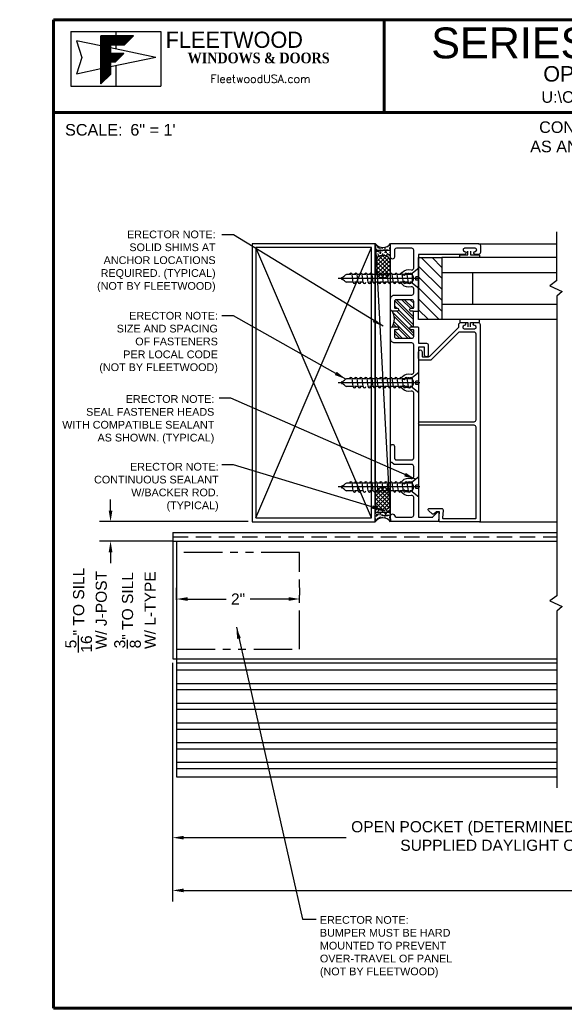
# Model space of a CAD drawing. Extents: x 8.9 to 30.5, y 29.9 to 45.9.
# Drawn here: x 8.93 to 17.77, y 29.85 to 45.85 of the extents above; entities that cross this region are included whole.
import ezdxf
from ezdxf.enums import TextEntityAlignment as Align

# ---------------------------------------------------------------- set-up
doc = ezdxf.new("R2010")
doc.units = 0
doc.header["$MEASUREMENT"] = 0
doc.linetypes.add('HIDDEN', pattern=[0.375, 0.25, -0.125])
doc.linetypes.add('PHANTOM2', pattern=[1.25, 0.625, -0.125, 0.125, -0.125, 0.125, -0.125])
doc.layers.get('0').update_dxf_attribs({"linetype": 'CONTINUOUS'})
doc.layers.get('DEFPOINTS').update_dxf_attribs({"linetype": 'CONTINUOUS'})
for name, color, linetype in [('DIM', 4, 'CONTINUOUS'), ('FRAME', 1, 'CONTINUOUS'), ('GASKET', 1, 'CONTINUOUS'), ('GLASS', 5, 'CONTINUOUS'), ('HATCH', 7, 'CONTINUOUS'), ('HATCH1', 4, 'CONTINUOUS'), ('MISC', 9, 'CONTINUOUS'), ('POCKET-CLOSER', 1, 'CONTINUOUS'), ('SEAL', 7, 'CONTINUOUS'), ('SEALANT', 1, 'CONTINUOUS'), ('SETTING BLOCKS', 4, 'CONTINUOUS'), ('SILL-PAN', 7, 'CONTINUOUS'), ('TEXT', 7, 'CONTINUOUS'), ('WALL CONDITION', 7, 'CONTINUOUS')]:
    doc.layers.add(name, color=color, linetype=linetype)
doc.styles.add('ARCH', font='archstyl.shx')
doc.styles.add('ARIAL', font='arialbd.ttf')
doc.styles.get("Standard").update_dxf_attribs({"font": 'arial.ttf'})
doc.dimstyles.new('ARROW', dxfattribs={"dimtxt": 0.125, "dimasz": 0.1875, "dimexe": 0.125, "dimexo": 0.125, "dimgap": 0.0625, "dimtad": 0, "dimtih": 1, "dimtoh": 1, "dimdec": 4, "dimzin": 11, "dimdsep": 46, "dimlunit": 5, "dimtxsty": 'ARCH', "dimcen": 0.09375, "dimclrd": 256, "dimclre": 256, "dimclrt": 256, "dimadec": 4, "dimazin": 0, "dimtfac": 1, "dimtdec": 4, "dimtmove": 2, "dimatfit": 3, "dimfxl": 0, "dimtolj": 1, "dimtzin": 0, "dimarcsym": 0})
doc.dimstyles.new('FULL SCALE', dxfattribs={"dimtxt": 0.18, "dimasz": 0.18, "dimexe": 0.18, "dimexo": 0.0625, "dimgap": 0.09, "dimtad": 0, "dimdec": 4, "dimzin": 0, "dimdsep": 46, "dimlunit": 4, "dimtxsty": 'Standard', "dimcen": 0.09, "dimadec": 0, "dimazin": 0, "dimtfac": 1, "dimtdec": 4, "dimtofl": 0, "dimtmove": 0, "dimatfit": 3, "dimfxl": 0, "dimtolj": 1, "dimtzin": 0, "dimarcsym": 0})
doc.dimstyles.get("Standard").update_dxf_attribs({"dimtxt": 0.18, "dimasz": 0.18, "dimexe": 0.18, "dimexo": 0.0625, "dimgap": 0.09, "dimtad": 0, "dimtih": 1, "dimtoh": 1, "dimdec": 4, "dimzin": 0, "dimdsep": 46, "dimtxsty": 'Standard', "dimcen": 0.09, "dimadec": 0, "dimazin": 0, "dimtfac": 1, "dimtdec": 4, "dimtofl": 0, "dimtmove": 0, "dimatfit": 3, "dimfxl": 0, "dimtolj": 1, "dimtzin": 0, "dimarcsym": 0})

# ---------------------------------------------------------------- blocks, each defined once
blk = doc.blocks.new('3801 1 INCH GLASS STOP')
blk.add_lwpolyline([(2.741, 0.327, -0.414214), (2.769, 0.299, -0.414214), (2.741, 0.271), (2.669, 0.271, 0.414214), (2.659, 0.261), (2.659, 0.167, 0.198912), (2.668, 0.145), (3.128, -0.315, 0.198912), (3.15, -0.324), (3.183, -0.324, -0.414214), (3.214, -0.355), (3.214, -0.408, -0.414214), (3.189, -0.433, -0.399638), (3.164, -0.41, 0.400364), (3.139, -0.386, 0.414214), (3.114, -0.411), (3.114, -0.581, 0.414214), (3.139, -0.606), (3.139, -0.606, 0.399638), (3.164, -0.582, -0.399638), (3.189, -0.558, -0.414214), (3.214, -0.583), (3.214, -0.637, -0.414214), (3.183, -0.668), (-0.001, -0.668, -0.414214), (-0.011, -0.658), (-0.011, -0.01, -0.440011), (0, 0), (0.149, -0.013), (0.149, 0.04), (0.115, 0.074, -0.395486), (0.114, 0.102), (0.17, 0.165, -0.691708), (0.205, 0.152), (0.205, -0.04, -0.440011), (0.171, -0.071), (0.05, -0.061, 0.440011), (0.039, -0.071), (0.039, -0.593, 0.414214), (0.049, -0.603), (1.52, -0.603, 0.414214), (1.551, -0.572), (1.551, 0.299, -0.414214), (1.579, 0.327, -0.414214), (1.607, 0.299), (1.607, -0.572, 0.414214), (1.638, -0.603), (3.027, -0.603, 0.414214), (3.058, -0.572), (3.058, -0.337, 0.198912), (3.049, -0.315), (2.612, 0.122, -0.198912), (2.603, 0.144), (2.603, 0.296, -0.414214), (2.634, 0.327)], format="xyb", close=True)
blk = doc.blocks.new('3805 BLOCK FRAME')
h = blk.add_hatch()
h.set_pattern_fill('ANSI32', color=256, scale=0.25, style=0)
h.set_pattern_definition([(45, (-4.16348, -5.189), (-0.0662913, 0.0662913), []), (45, (-4.11928, -5.189), (-0.0662913, 0.0662913), [])])
h.paths.add_polyline_path([(-0.819, 1.361, 0.414214), (-0.85, 1.392), (-0.946, 1.392, 0.414214), (-0.956, 1.382), (-0.956, 1.351, -0.414214), (-0.98, 1.326, -0.414214), (-1.005, 1.351), (-1.005, 1.423, -0.235384), (-1.256, 1.423), (-1.256, 1.351, -0.414214), (-1.282, 1.326, -0.414214), (-1.306, 1.351), (-1.306, 1.382, 0.414214), (-1.316, 1.392), (-1.413, 1.392, 0.414214), (-1.444, 1.361), (-1.444, 1.111, 0.414214), (-1.413, 1.08), (-1.316, 1.08, 0.414214), (-1.306, 1.09), (-1.306, 1.121, -0.414214), (-1.282, 1.146, -0.414214), (-1.256, 1.121), (-1.256, 1.09), (-1.005, 1.09), (-1.005, 1.121, -0.414214), (-0.98, 1.146, -0.414214), (-0.956, 1.121), (-0.956, 1.09, 0.414214), (-0.946, 1.08), (-0.85, 1.08, 0.414214), (-0.819, 1.111)])
for q in [(-1.256, 1.09), (-1.005, 1.015)]:
    blk.add_line((-1.005, 1.09), q)
blk.add_lwpolyline([(-3.452, 1.454), (-3.193, 1.454, -0.414214), (-3.162, 1.423, -0.414214), (-3.193, 1.392), (-3.381, 1.392, 0.414214), (-3.412, 1.361), (-3.412, 1.111, 0.414214), (-3.381, 1.08), (-2.329, 1.08, 0.5024), (-2.299, 1.12, -0.280293), (-2.262, 1.264, -0.498955), (-2.213, 1.256, -0.334263), (-2.219, 1.219, 2.470836), (-2.106, 1.219, -0.334263), (-2.112, 1.256, -0.498955), (-2.063, 1.264, -0.280293), (-2.026, 1.12, 0.5024), (-1.996, 1.08), (-1.549, 1.08, 0.414214), (-1.518, 1.111), (-1.518, 1.392, -0.414214), (-1.456, 1.454), (-1.287, 1.454, -0.414214), (-1.256, 1.423), (-1.256, 1.351, -0.414214), (-1.282, 1.326, -0.414214), (-1.306, 1.351), (-1.306, 1.382, 0.414214), (-1.316, 1.392), (-1.413, 1.392, 0.414214), (-1.444, 1.361), (-1.444, 1.111, 0.414214), (-1.413, 1.08), (-1.316, 1.08, 0.414214), (-1.306, 1.09), (-1.306, 1.121, -0.414214), (-1.282, 1.146, -0.414214), (-1.256, 1.121), (-1.256, 1.09), (-1.256, 1.015), (-1.271, 1), (-1.524, 1), (-1.524, 0.875, -0.414214), (-1.556, 0.844), (-1.711, 0.844, -0.414214), (-1.742, 0.875, -0.414214), (-1.711, 0.906), (-1.586, 0.906), (-1.586, 1), (-4.338, 1), (-4.338, 0.776, 0.198912), (-4.335, 0.769), (-4.255, 0.69, -0.668179), (-4.263, 0.673), (-4.403, 0.673, -0.414214), (-4.412, 0.683), (-4.412, 1.444, -0.414214), (-4.403, 1.454), (-4.319, 1.454, -0.414214), (-4.287, 1.423, -0.358249), (-4.312, 1.393, 0.358249), (-4.338, 1.362), (-4.338, 1.111, 0.414214), (-4.306, 1.08), (-4.017, 1.08, 0.5024), (-3.987, 1.12, -0.280293), (-3.95, 1.264, -0.498955), (-3.901, 1.256), (-3.901, 1.256, -0.334263), (-3.907, 1.219, 2.470836), (-3.794, 1.219, -0.334263), (-3.8, 1.256), (-3.8, 1.256, -0.498955), (-3.751, 1.264, -0.280293), (-3.714, 1.12, 0.5024), (-3.684, 1.08), (-3.518, 1.08, 0.414214), (-3.487, 1.111), (-3.487, 1.399), (-3.452, 1.434)], format="xyb", close=True)
blk.add_lwpolyline([(-1.005, 1.09), (-1.005, 1.121, -0.414214), (-0.98, 1.146, -0.414214), (-0.956, 1.121), (-0.956, 1.09, 0.414214), (-0.946, 1.08), (-0.85, 1.08, 0.414214), (-0.819, 1.111), (-0.819, 1.361, 0.414214), (-0.85, 1.392), (-0.946, 1.392, 0.414214), (-0.956, 1.382), (-0.956, 1.351, -0.414214), (-0.98, 1.326), (-0.98, 1.326, -0.414214), (-1.005, 1.351), (-1.005, 1.423, -0.414214), (-0.975, 1.454), (-0.806, 1.454, -0.414214), (-0.744, 1.392), (-0.744, 1.111, 0.414214), (-0.712, 1.08), (-0.641, 1.08, 0.5024), (-0.611, 1.12, -0.280293), (-0.574, 1.264, -0.498955), (-0.525, 1.256), (-0.525, 1.256, -0.334263), (-0.531, 1.219, 2.470836), (-0.418, 1.219, -0.334263), (-0.424, 1.256, -0.498955), (-0.375, 1.264, -0.280293), (-0.338, 1.12, 0.5024), (-0.308, 1.08), (-0.018, 1.08, 0.414214), (0.013, 1.111), (0.013, 1.361, 0.414214), (-0.018, 1.392), (-0.131, 1.392, -0.414214), (-0.162, 1.423, -0.414214), (-0.131, 1.454), (0.088, 1.454), (0.088, 0.031, -0.414214), (0.056, 0), (-0.056, 0, -0.414214), (-0.087, 0.031), (-0.087, 0.083, -0.414214), (-0.062, 0.107), (-0.062, 0.107, -0.399638), (-0.038, 0.084, 0.399638), (-0.013, 0.06), (-0.013, 0.06, 0.414214), (0.013, 0.085), (0.013, 0.255, 0.414214), (-0.013, 0.28), (-0.013, 0.28, 0.399638), (-0.038, 0.256, -0.399638), (-0.062, 0.232, -0.414214), (-0.087, 0.257), (-0.087, 0.309), (-0.087, 1), (-0.99, 1), (-1.005, 1.015)], format="xyb")
blk.add_arc((-1.131, 1.675), 0.281, 243.5092, 296.4908)
blk = doc.blocks.new('Flat_HD_#8x1p25')
at = {"linetype": 'Continuous'}
for p, q in [((5.13, 5.466), (5.062, 5.466)), ((5.169, 5.341), (5.151, 5.47)), ((5.211, 5.466), (5.151, 5.466)), ((5.251, 5.341), (5.232, 5.47)), ((5.293, 5.466), (5.232, 5.466)), ((5.332, 5.341), (5.313, 5.47)), ((5.374, 5.466), (5.314, 5.466)), ((5.413, 5.341), (5.395, 5.47)), ((5.455, 5.466), (5.395, 5.466)), ((5.495, 5.341), (5.476, 5.47)), ((5.537, 5.466), (5.476, 5.466)), ((5.576, 5.341), (5.557, 5.47)), ((5.618, 5.466), (5.558, 5.466)), ((5.658, 5.341), (5.639, 5.47)), ((5.699, 5.466), (5.639, 5.466)), ((5.739, 5.341), (5.72, 5.47)), ((5.781, 5.466), (5.72, 5.466)), ((5.82, 5.341), (5.802, 5.47)), ((5.862, 5.466), (5.802, 5.466)), ((5.902, 5.341), (5.883, 5.47)), ((5.943, 5.466), (5.883, 5.466)), ((5.983, 5.341), (5.964, 5.47)), ((6.025, 5.466), (5.965, 5.466)), ((6.064, 5.341), (6.046, 5.47)), ((6.106, 5.466), (6.046, 5.466)), ((6.13, 5.449), (6.127, 5.47)), ((6.13, 5.466), (6.127, 5.466)), ((4.98, 5.411), (4.98, 5.399)), ((5.169, 5.344), (5.062, 5.344)), ((5.25, 5.344), (5.19, 5.344)), ((5.332, 5.344), (5.272, 5.344)), ((5.494, 5.344), (5.434, 5.344)), ((5.576, 5.344), (5.516, 5.344)), ((5.657, 5.344), (5.597, 5.344)), ((5.738, 5.344), (5.678, 5.344)), ((5.82, 5.344), (5.76, 5.344)), ((5.901, 5.344), (5.841, 5.344)), ((5.982, 5.344), (5.922, 5.344)), ((6.064, 5.344), (6.004, 5.344)), ((6.13, 5.344), (6.085, 5.344))]:
    blk.add_line(p, q, dxfattribs=at)
for p, q in [((6.23, 5.571), (6.13, 5.487)), ((6.13, 5.323), (6.13, 5.487)), ((6.23, 5.432), (6.23, 5.571)), ((6.247, 5.405), (4.926, 5.405)), ((6.23, 5.239), (6.13, 5.323)), ((6.185, 5.378), (6.185, 5.432)), ((6.23, 5.432), (6.185, 5.432)), ((6.23, 5.378), (6.185, 5.378)), ((6.23, 5.239), (6.23, 5.378))]:
    blk.add_line(p, q)
for centre, radius, start, end in [((4.94, 5.542), 0.131, 290.7051, 318.8501), ((5.062, 5.436), 0.03, 90, 138.8501), ((5.13, 5.466), 0.0211, 0, 180), ((5.13, 5.466), 0.0211, 0, 180), ((5.211, 5.466), 0.0211, 0, 180), ((5.293, 5.466), 0.0211, 0, 180), ((5.293, 5.466), 0.0211, 0, 180), ((5.374, 5.466), 0.0211, 0, 180), ((5.374, 5.466), 0.0211, 0, 180), ((5.455, 5.466), 0.0211, 0, 180), ((5.537, 5.466), 0.0211, 0, 180), ((5.537, 5.466), 0.0211, 0, 180), ((5.618, 5.466), 0.0211, 0, 180), ((5.618, 5.466), 0.0211, 0, 180), ((5.699, 5.466), 0.0211, 0, 180), ((5.781, 5.466), 0.0211, 0, 180), ((5.862, 5.466), 0.0211, 0, 180), ((5.862, 5.466), 0.0211, 0, 180), ((5.943, 5.466), 0.0211, 0, 180), ((6.025, 5.466), 0.0211, 0, 180), ((6.025, 5.466), 0.0211, 0, 180), ((6.106, 5.466), 0.0211, 0, 180), ((6.106, 5.466), 0.0211, 0, 180), ((4.988, 5.411), 0.00861, 101.7651, 180), ((4.988, 5.399), 0.00861, 180, 258.2349), ((4.94, 5.268), 0.131, 41.1499, 69.2949), ((5.062, 5.374), 0.03, 221.1499, 270), ((5.19, 5.344), 0.0211, 180, 0), ((5.272, 5.344), 0.0211, 180, 0), ((5.353, 5.344), 0.0211, 180, 0), ((5.434, 5.344), 0.0211, 180, 0), ((5.516, 5.344), 0.0211, 180, 0), ((5.597, 5.344), 0.0211, 180, 0), ((5.678, 5.344), 0.0211, 180, 0), ((5.76, 5.344), 0.0211, 180, 0), ((5.841, 5.344), 0.0211, 180, 0), ((5.922, 5.344), 0.0211, 180, 0), ((6.004, 5.344), 0.0211, 180, 0), ((6.085, 5.344), 0.0211, 180, 0)]:
    blk.add_arc(centre, radius, start, end, dxfattribs=at)
blk = doc.blocks.new('CONCEPT LTB')
h = blk.add_hatch()
h.set_pattern_fill('ANSI37', color=151, scale=0.06, style=0)
h.paths.add_polyline_path([(0.6489, 7.8696), (0.3847, 7.8696), (0.3847, 7.481), (0.4609, 7.5572), (0.4609, 7.6589), (0.5031, 7.6589), (0.571, 7.7268), (0.4609, 7.7268), (0.4609, 7.797), (0.5763, 7.797)])
at = {"lineweight": 60}
for p, q in [((0, 0), (0, 8)), ((0, 8), (10.5, 8)), ((2.6788, 7.25), (2.6788, 8)), ((8.312, 8), (8.312, 7.25)), ((10.5, 8), (10.5, 0.5)), ((8.312, 7.625), (10.5, 7.625)), ((8.312, 7.625), (10.5, 7.625)), ((0, 7.25), (10.5, 7.25)), ((10.5, 0.5), (8.25, 0.5)), ((8.25, 0.5), (8.25, 0)), ((8.25, 0), (0, 0))]:
    blk.add_line(p, q, dxfattribs=at)
at = {"color": 151}
for p, q in [((0.1403, 7.9042), (0.1403, 7.4616)), ((0.1403, 7.9042), (0.8681, 7.9042)), ((0.5042, 7.9042), (0.5042, 7.8696)), ((0.8681, 7.9042), (0.8681, 7.4616)), ((0.5042, 7.797), (0.5042, 7.7636)), ((0.5042, 7.6272), (0.5042, 7.4616)), ((0.1403, 7.4616), (0.8681, 7.4616))]:
    blk.add_line(p, q, dxfattribs=at)
at = {"color": 1}
for p, q in [((0.185, 7.8306), (0.2299, 7.6954)), ((0.3847, 7.7887), (0.185, 7.8306)), ((0.8283, 7.6954), (0.4609, 7.7726)), ((0.2299, 7.6954), (0.185, 7.56)), ((0.8283, 7.6954), (0.4609, 7.6181)), ((0.3847, 7.6021), (0.185, 7.56))]:
    blk.add_line(p, q, dxfattribs=at)
at = {"color": 151}
blk.add_lwpolyline([(0.4609, 7.5572), (0.4609, 7.6589), (0.5031, 7.6589), (0.4609, 7.6589), (0.4609, 7.5572), (0.3847, 7.481), (0.3847, 7.8696), (0.6489, 7.8696), (0.5763, 7.797), (0.4609, 7.797), (0.4609, 7.7268), (0.571, 7.7268), (0.4609, 7.7268), (0.4609, 7.797), (0.5763, 7.797), (0.6489, 7.8696), (0.3847, 7.8696), (0.3847, 7.481), (0.4609, 7.5572), (0.4609, 7.6589), (0.5031, 7.6589), (0.571, 7.7268), (0.4609, 7.7268), (0.4609, 7.797), (0.5763, 7.797), (0.6489, 7.8696), (0.3847, 7.8696), (0.3847, 7.481)], close=True, dxfattribs=at)
for s, p in [('DWG NO.:', (8.3745, 7.7687)), ('DATE:', (8.3745, 7.3937)), ('SCALE:', (0.0937, 7.0625))]:
    blk.add_text(s, height=0.09375).set_placement(p)
at = {"attachment_point": 1}
for s, insert, char_height, width in [('{\\fBankGothic Md BT|b0|i0|c0|p34;FLEETWOOD}', (0.9089, 7.9041), 0.131236, 7.008284), ('{\\fGaramond|b1|i0|c0|p18;WINDOWS & DOORS}', (1.0864, 7.7342), 0.086079, 1.33618), ('{\\Fromant.shx|c0;FleetwoodUSA.com}', (1.2715, 7.5547), 0.065191, 0.987425)]:
    blk.add_mtext(s, dxfattribs=dict(at, insert=insert, char_height=char_height, width=width))
for tag, height, p in [('PRODUCT', 0.25, (5.4954, 7.8125)), ('TYPE1', 0.125, (5.4954, 7.5625)), ('FILEPATH', 0.0938, (5.4954, 7.375)), ('PRODUCT', 0.25, (9.375, 0.25))]:
    blk.add_attdef(tag, text='', height=height).set_placement(p, align=Align.MIDDLE_CENTER)
for tag, p in [('DWG_NO.', (9.0394, 7.7687)), ('DATE', (8.8002, 7.3937)), ('SCALE', (0.5859, 7.0625))]:
    blk.add_attdef(tag, p, '', height=0.0938)
blk = doc.blocks.new('*D70')
at = {"color": 0, "lineweight": -2}
for p, q in [((11.471, 36.462), (11.471, 36.658)), ((13.466, 36.54), (13.466, 36.658)), ((11.651, 36.478), (12.273, 36.478)), ((13.286, 36.478), (12.663, 36.478))]:
    blk.add_line(p, q, dxfattribs=at)
at = {"color": 0}
for points in [[(11.651, 36.508), (11.651, 36.448), (11.471, 36.478)], [(13.286, 36.508), (13.286, 36.448), (13.466, 36.478)]]:
    blk.add_solid(points, dxfattribs=at)
at = {"layer": 'DEFPOINTS', "color": 0}
for p in [(11.471, 36.4), (13.466, 36.478), (13.466, 36.478)]:
    blk.add_point(p, dxfattribs=at)
at = {"color": 0, "insert": (12.468, 36.478), "char_height": 0.18, "attachment_point": 5}
blk.add_mtext('\\A1;2"', dxfattribs=at)
blk = doc.blocks.new('*D73')
at = {"color": 0, "lineweight": -2}
for p, q in [((11.408, 35.446), (11.408, 31.581)), ((29.482, 35.446), (29.482, 31.581)), ((11.588, 31.761), (19.202, 31.761)), ((29.302, 31.761), (21.689, 31.761))]:
    blk.add_line(p, q, dxfattribs=at)
at = {"color": 0}
for points in [[(11.588, 31.791), (11.588, 31.731), (11.408, 31.761)], [(29.302, 31.791), (29.302, 31.731), (29.482, 31.761)]]:
    blk.add_solid(points, dxfattribs=at)
at = {"layer": 'DEFPOINTS', "color": 0}
for p in [(11.408, 35.508), (29.482, 35.508), (11.408, 31.761)]:
    blk.add_point(p, dxfattribs=at)
at = {"color": 0, "insert": (20.445, 31.761), "char_height": 0.18, "attachment_point": 5}
blk.add_mtext('\\A1;NET FRAME WIDTH', dxfattribs=at)
blk = doc.blocks.new('*D74')
at = {"color": 0, "lineweight": -2}
for p, q in [((22.738, 37.667), (22.738, 32.435)), ((11.408, 35.446), (11.408, 32.435)), ((11.588, 32.615), (14.217, 32.615)), ((22.558, 32.615), (19.929, 32.615))]:
    blk.add_line(p, q, dxfattribs=at)
at = {"color": 0}
for points in [[(11.588, 32.645), (11.588, 32.585), (11.408, 32.615)], [(22.558, 32.645), (22.558, 32.585), (22.738, 32.615)]]:
    blk.add_solid(points, dxfattribs=at)
at = {"layer": 'DEFPOINTS', "color": 0}
for p in [(22.738, 37.73), (11.408, 35.508), (11.408, 32.615)]:
    blk.add_point(p, dxfattribs=at)
at = {"color": 0, "insert": (17.073, 32.615), "char_height": 0.18, "attachment_point": 5}
blk.add_mtext('\\A1;OPEN POCKET (DETERMINED BY CUSTOMER\\PSUPPLIED DAYLIGHT OPENING )', dxfattribs=at)
blk = doc.blocks.new('*D75')
at = {"color": 0, "lineweight": -2}
for p, q in [((10.402, 37.91), (10.402, 38.09)), ((12.632, 37.73), (10.222, 37.73)), ((11.408, 37.416), (10.222, 37.416)), ((10.402, 37.236), (10.402, 37.056))]:
    blk.add_line(p, q, dxfattribs=at)
at = {"color": 0}
for points in [[(10.372, 37.91), (10.432, 37.91), (10.402, 37.73)], [(10.372, 37.236), (10.432, 37.236), (10.402, 37.416)]]:
    blk.add_solid(points, dxfattribs=at)
at = {"layer": 'DEFPOINTS', "color": 0}
for p in [(12.695, 37.73), (10.402, 37.416), (11.471, 37.416)]:
    blk.add_point(p, dxfattribs=at)
at = {"color": 0, "insert": (10.402, 36.297), "char_height": 0.18, "attachment_point": 5, "rotation": 90}
blk.add_mtext('\\A1;{\\H1.000000x;\\S5/16;}" TO SILL\\PW/ J-POST\\P\\S3/8;" TO SILL\\PW/ L-TYPE', dxfattribs=at)

msp = doc.modelspace()

# ---------------------------------------------------------------- hatches: boundary and pattern name
at = {"layer": 'DIM', "linetype": 'Continuous'}
h = msp.add_hatch(dxfattribs=at)
h.set_pattern_fill('AR-SAND', color=256, scale=0.03, style=0)
h.set_pattern_definition([(217.5, (11.826287, 89.962947), (0.0018898, -0.057804713), [0, -0.0456, 0, -0.051, 0, -0.04875]), (187.5, (11.82629, 89.96295), (-0.0530933, -0.08466438), [0, -0.0246, 0, -0.0411, 0, -0.01575]), (147.5, (11.863187, 89.962947), (-0.093424256, -0.00016977), [0, -0.015, 0, -0.054, 0, -0.0705]), (137.5, (11.86319, 89.96295), (-0.0901838, -0.02633027), [0, -0.0075, 0, -0.0354, 0, -0.0405])])
h.paths.add_polyline_path([(14.93962, 41.91775), (14.93962, 42.22975, -0.496), (14.68962, 42.22975), (14.68962, 41.91775, -1)])
h = msp.add_hatch(dxfattribs=at)
h.set_pattern_fill('AR-SAND', color=256, scale=0.03, style=0)
h.set_pattern_definition([(142.5, (11.826286, -10.004157), (0.0018898, 0.057804713), [0, -0.0456, 0, -0.051, 0, -0.04875]), (172.5, (11.82629, -10.00416), (-0.0530933, 0.08466438), [0, -0.0246, 0, -0.0411, 0, -0.01575]), (212.5, (11.863186, -10.004157), (-0.093424256, 0.00016977), [0, -0.015, 0, -0.054, 0, -0.0705]), (222.5, (11.86319, -10.00416), (-0.0901838, 0.02633027), [0, -0.0075, 0, -0.0354, 0, -0.0405])])
h.paths.add_polyline_path([(14.93962, 38.04104), (14.93962, 37.72904, 0.496), (14.68962, 37.72904), (14.68962, 38.04104, 1)])
at = {"layer": 'HATCH1', "linetype": 'Continuous'}
h = msp.add_hatch(dxfattribs=at)
h.set_pattern_fill('ANSI37', color=256, scale=0.375, angle=90, style=0)
h.set_pattern_definition([(315, (11.826287, 89.962947), (0.03314563, 0.03314563), []), (45, (11.826287, 89.962947), (-0.03314563, 0.03314563), [])])
edge = h.paths.add_edge_path()
edge.add_arc((14.81462, 41.91775), 0.125, 0, 180, ccw=False)
edge.add_line((14.93962, 41.91775), (14.93962, 41.80081))
edge.add_arc((14.81462, 41.80081), 0.125, -180, 0, ccw=False)
edge.add_line((14.68962, 41.80081), (14.68962, 41.91775))
h = msp.add_hatch(dxfattribs=at)
h.set_pattern_fill('ANSI37', color=256, scale=0.375, angle=90, style=0)
h.set_pattern_definition([(45, (11.826286, -10.004157), (0.03314563, -0.03314563), []), (315, (11.826286, -10.004157), (-0.03314563, -0.03314563), [])])
edge = h.paths.add_edge_path()
edge.add_arc((14.81462, 38.04104), 0.125, 180, 360)
edge.add_line((14.93962, 38.04104), (14.93962, 38.15798))
edge.add_arc((14.81462, 38.15798), 0.125, 360, 540)
edge.add_line((14.68962, 38.15798), (14.68962, 38.04104))
at = {"layer": 'SETTING BLOCKS'}
h = msp.add_hatch(dxfattribs=at)
h.set_pattern_fill('ANSI31', color=256, angle=90, style=0)
h.set_pattern_definition([(135, (47.98596, 32.60998), (-0.08838835, -0.08838835), [])])
h.paths.add_polyline_path([(15.76874, 42.00348), (15.39374, 42.00348), (15.39374, 41.00348), (15.76874, 41.00348)])

# ---------------------------------------------------------------- linework, layer by layer
for p, q in [((11.40831, 35.50838), (11.47081, 35.50838)), ((11.47081, 35.50838), (11.47081, 33.60038)), ((17.63112, 35.33207), (17.63112, 33.42407))]:
    msp.add_line(p, q)
at = {"layer": 'GASKET'}
msp.add_line((14.69569, 42.199), (14.93932, 37.72943), dxfattribs=at)
msp.add_lwpolyline([(14.68962, 37.88549), (14.93974, 37.88549), (14.93974, 42.12025), (14.68962, 42.12025)], close=True, dxfattribs=at)
at = {"layer": 'GLASS'}
for p, q in [((17.63112, 42.00348), (15.76873, 42.00348)), ((15.76873, 42.00348), (15.76873, 41.00348)), ((17.63112, 41.75548), (15.76873, 41.75548)), ((16.26873, 41.25248), (16.26873, 41.75548)), ((15.76873, 41.25248), (17.63112, 41.25248)), ((17.63112, 41.00348), (15.76873, 41.00348))]:
    msp.add_line(p, q, dxfattribs=at)
at = {"layer": 'HATCH'}
for p, q in [((14.62712, 37.79196), (12.75712, 42.16726)), ((12.75712, 37.79196), (14.62712, 42.16726))]:
    msp.add_line(p, q, dxfattribs=at)
at = {"layer": 'MISC'}
for p, q in [((17.63112, 41.63225), (17.63112, 42.41877)), ((14.93962, 37.72731), (14.93974, 42.22975)), ((17.63112, 41.63225), (17.51688, 41.54798)), ((17.51688, 41.54798), (17.72076, 41.45652)), ((17.72076, 41.45652), (17.63112, 41.38225)), ((17.63112, 41.38225), (17.63112, 36.53141)), ((17.63112, 36.53141), (17.51688, 36.44715)), ((17.51688, 36.44715), (17.72076, 36.35569)), ((17.72076, 36.35569), (17.63112, 36.28141)), ((17.63112, 36.28141), (17.63112, 35.33207)), ((17.63112, 35.43867), (11.47081, 35.43867)), ((17.63112, 35.32458), (11.47081, 35.32458)), ((17.63112, 35.10671), (11.47081, 35.10671)), ((17.63112, 35.00601), (11.47081, 35.00601)), ((17.63112, 34.78813), (11.47081, 34.78813)), ((17.63112, 34.687), (11.47081, 34.687)), ((17.63112, 34.46912), (11.47081, 34.46912)), ((17.63112, 34.36843), (11.47081, 34.36843)), ((17.63112, 34.15055), (11.47081, 34.15055)), ((17.63112, 34.04985), (11.47081, 34.04985)), ((17.63112, 33.83198), (11.47081, 33.83198)), ((17.63112, 33.73128), (11.47081, 33.73128))]:
    msp.add_line(p, q, dxfattribs=at)
at = {"layer": 'POCKET-CLOSER', "linetype": 'PHANTOM2'}
msp.add_lwpolyline([(11.47081, 35.66613), (13.4657, 35.66613), (13.4657, 37.22863), (11.47081, 37.22863)], close=True, dxfattribs=at)
at = {"layer": 'SEAL', "linetype": 'Continuous'}
for points in [[(16.23345, 42.10922), (16.23345, 42.05101), (16.36696, 42.05101, -0.41421356), (16.37696, 42.04101), (16.37696, 42.01348, -0.41421356), (16.36696, 42.00348), (16.071, 42.00348, -0.41421356), (16.061, 42.01348), (16.061, 42.04101, -0.41421356), (16.071, 42.05101), (16.19058, 42.05101), (16.19058, 42.10922)], [(16.23345, 40.88498), (16.23345, 40.95594), (16.36696, 40.95594, 0.41421356), (16.37696, 40.96594), (16.37696, 40.99348, 0.41421356), (16.36696, 41.00348), (16.071, 41.00348, 0.41421356), (16.061, 40.99348), (16.061, 40.96594, 0.41421356), (16.071, 40.95594), (16.19058, 40.95594), (16.19058, 40.88498)]]:
    msp.add_lwpolyline(points, format="xyb", dxfattribs=at)
at = {"layer": 'SEALANT'}
for centre, radius, start, end in [((14.81462, 42.32547), 0.15701, 217.237177, 322.762823), ((14.81462, 41.91775), 0.125, 0, 180), ((14.81462, 41.80081), 0.125, 180, 0), ((14.81462, 38.15798), 0.125, 0, 180), ((14.81462, 38.04104), 0.125, 180, 0), ((14.81453, 37.63415), 0.15701, 37.181438, 142.707041)]:
    msp.add_arc(centre, radius, start, end, dxfattribs=at)
at = {"layer": 'SETTING BLOCKS'}
msp.add_lwpolyline([(15.76874, 41.00348), (15.39374, 41.00348), (15.39374, 42.00348), (15.76874, 42.00348)], close=True, dxfattribs=at)
at = {"layer": 'SILL-PAN'}
for p, q in [((11.40831, 37.55538), (17.63112, 37.55538)), ((11.40831, 37.55538), (11.40831, 35.50838)), ((11.40831, 37.41638), (17.63112, 37.41638)), ((11.47081, 37.41638), (11.47081, 35.50838)), ((11.47081, 35.50838), (17.63112, 35.50838)), ((11.47081, 33.60038), (17.63112, 33.60038))]:
    msp.add_line(p, q, dxfattribs=at)
at = {"layer": 'SILL-PAN', "linetype": 'HIDDEN'}
msp.add_line((11.40831, 37.48588), (17.63112, 37.48588), dxfattribs=at)
at = {"layer": 'TEXT'}
for p, q in [((16.36274, 42.22975), (17.63112, 42.22975)), ((16.3787, 37.72888), (17.63112, 37.72888))]:
    msp.add_line(p, q, dxfattribs=at)
at = {"layer": 'WALL CONDITION'}
for points in [[(14.68962, 37.7297), (14.68962, 42.22976), (12.69462, 42.22976), (12.69462, 37.7297)], [(14.62712, 37.79196), (14.62712, 42.16726), (12.75712, 42.16726), (12.75712, 37.79196)]]:
    msp.add_lwpolyline(points, close=True, dxfattribs=at)

# ---------------------------------------------------------------- block references
ref = msp.add_blockref('CONCEPT LTB', (9.47769, 29.85399), dxfattribs=dict(xscale=2, yscale=2, zscale=2))
ref.add_attrib('PRODUCT', 'SERIES 3800-T--SERIES 3070', dxfattribs={"height": 0.5}).set_placement((20.46853, 45.47899), align=Align.MIDDLE_CENTER)
ref.add_attrib('TYPE1', 'OPEN POCKET CONCEPT DRAWING', dxfattribs={"height": 0.25}).set_placement((20.46853, 44.97899), align=Align.MIDDLE_CENTER)
ref.add_attrib('FILEPATH', 'U:\\Cadfiles_Admin\\_Products\\3800-T\\Concept_Dwgs', dxfattribs={"height": 0.1875}).set_placement((20.46853, 44.60399), align=Align.MIDDLE_CENTER)
ref.add_attrib('PRODUCT', '   SERIES 3800-T', (25.74304, 30.10399), dxfattribs={"height": 0.5, "width": 0.8})
ref.add_attrib('SCALE', ' 6" = 1\'', (10.64957, 43.97899), dxfattribs={"height": 0.1875})
ref.add_attrib('DWG_NO.', '3800-T-C05', (27.55644, 45.39149), dxfattribs={"height": 0.1875})
ref.add_attrib('DATE', '12/10/14', (27.07813, 44.64149), dxfattribs={"height": 0.1875})
for p in [(9.16385, 36.26267), (9.16385, 34.57467), (9.16385, 32.88667)]:
    msp.add_blockref('Flat_HD_#8x1p25', p)
at = {"layer": 'FRAME', "rotation": 90}
for name, p in [('3805 BLOCK FRAME', (16.39374, 42.14225)), ('3801 1 INCH GLASS STOP', (15.72074, 37.73975))]:
    msp.add_blockref(name, p, dxfattribs=at)

# ---------------------------------------------------------------- texts
at = {"char_height": 0.125, "attachment_point": 6}
for s, insert, width in [('ERECTOR NOTE:\\PSOLID SHIMS AT\\PANCHOR LOCATIONS\\PREQUIRED. (TYPICAL)\\P(NOT BY FLEETWOOD)', (12.10416, 41.94414), 4.5479), ('ERECTOR NOTE:\\PSIZE AND SPACING\\POF FASTENERS\\PPER LOCAL CODE\\P(NOT BY FLEETWOOD)', (12.14078, 40.62797), 3.59), ('ERECTOR NOTE:\\PSEAL FASTENER HEADS\\PWITH COMPATIBLE SEALANT\\PAS SHOWN. (TYPICAL)', (12.08277, 39.38411), 3.2116326), ('ERECTOR NOTE:\\PCONTINUOUS SEALANT\\PW/BACKER ROD.\\P(TYPICAL)', (12.15298, 38.28818), 2.8351901)]:
    msp.add_mtext(s, dxfattribs=dict(at, insert=insert, width=width))
at = {"layer": 'TEXT', "insert": (20.40207, 43.95792), "char_height": 0.1875, "width": 7.2960164, "attachment_point": 5}
msp.add_mtext('CONCEPT TO ILLUSTRATE SERIES 3800-T USED\\PAS AN OPEN POCKET FOR MULTI-SLIDING DOORS', dxfattribs=at)
at = {"layer": 'TEXT', "insert": (13.79355, 30.34995), "char_height": 0.125, "attachment_point": 7, "style": 'ARIAL'}
msp.add_mtext('{\\fArial|b0|i0|c0|p34;ERECTOR NOTE:\\PBUMPER MUST BE HARD\\PMOUNTED TO PREVENT\\POVER-TRAVEL OF PANEL\\P(NOT BY FLEETWOOD)}', dxfattribs=at)

# ---------------------------------------------------------------- dimensions: what is measured, and where the dimension line sits
dim = msp.add_linear_dim(base=(10.4016, 37.41638), p1=(12.69462, 37.7297), p2=(11.47081, 37.41638), angle=90, text='<> TO SILL\\PW/ J-POST\\P\\S3/8;" TO SILL\\PW/ L-TYPE', dimstyle='FULL SCALE')
dim.commit()
dim.dimension.update_dxf_attribs({"geometry": '*D75', "text_midpoint": (10.4016, 36.29672)})
for base, p1, text, picture, middle in [((11.40831, 32.61533), (22.73765, 37.7297), 'OPEN POCKET (DETERMINED BY CUSTOMER\\PSUPPLIED DAYLIGHT OPENING )', '*D74', (17.07298, 32.61533)), ((11.40831, 31.76058), (29.48245, 35.50837), 'NET FRAME WIDTH', '*D73', (20.44538, 31.76058))]:
    dim = msp.add_linear_dim(base=base, p1=p1, p2=(11.40831, 35.50838), text=text, dimstyle='FULL SCALE')
    dim.commit()
    dim.dimension.update_dxf_attribs({"geometry": picture, "text_midpoint": middle})
dim = msp.add_linear_dim(base=(13.4657, 36.47788), p1=(11.47081, 36.39988), p2=(13.4657, 36.47788), dimstyle='FULL SCALE')
dim.commit()
dim.dimension.update_dxf_attribs({"geometry": '*D70', "text_midpoint": (12.46825, 36.47788)})

# ---------------------------------------------------------------- leaders
msp.add_leader([(14.81751, 40.89282), (12.39485, 42.37168), (12.20213, 42.37168)], dimstyle='Standard')
at = {"layer": 'TEXT'}
for points in [[(14.21315, 40.03798), (12.39485, 41.06271), (12.20213, 41.06271)], [(15.34374, 38.4158), (12.35236, 39.72921), (12.15964, 39.72921)]]:
    msp.add_leader(points, dimstyle='ARROW', override={"dimscale": 1}, dxfattribs=at)
msp.add_leader([(14.81462, 37.91604), (12.39485, 38.6478), (12.20213, 38.6478)], dimstyle='Standard', dxfattribs=at)
at = {"layer": 'TEXT', "annotation_type": 0, "has_hookline": 1, "hookline_direction": 0, "text_width": 2.12986}
msp.add_leader([(12.44042, 36.02212), (13.51424, 31.29577), (13.73105, 31.29577)], dimstyle='ARROW', override={"dimgap": 0.0625, "dimtad": 0}, dxfattribs=at)

doc.saveas('drawing.dxf')
